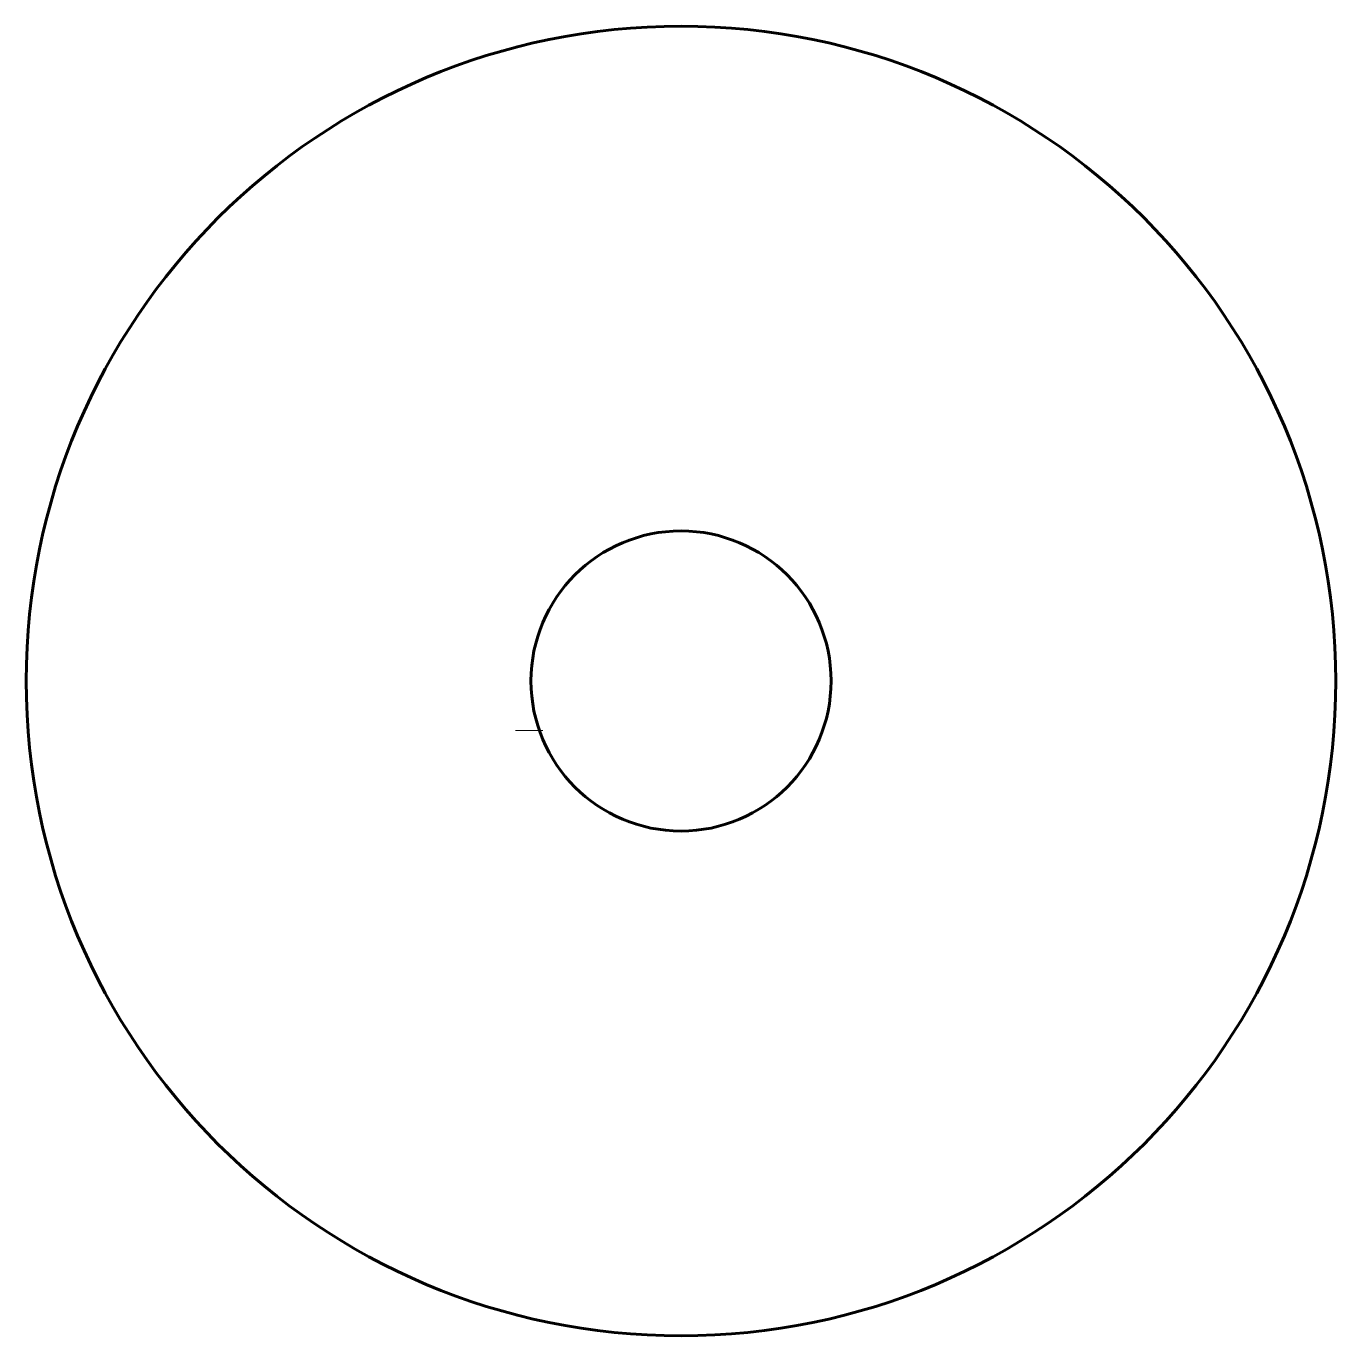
# Model space of a CAD drawing. Header units: millimetres. Extents: x -18.9 to 29.1, y -22.2 to 25.8.
import ezdxf

# ---------------------------------------------------------------- set-up
doc = ezdxf.new("R2010")
doc.units = ezdxf.units.MM
doc.linetypes.add('K5LT_BASIC', pattern=[0])
doc.linetypes.add('K5LT_THIN', pattern=[0])
doc.layers.add('Системный слой', color=7, linetype='Continuous')

msp = doc.modelspace()

# ---------------------------------------------------------------- linework, layer by layer
at = {"layer": 'Системный слой', "color": 7, "linetype": 'K5LT_THIN', "lineweight": 18}
msp.add_line((0, 0), (-1, 0), dxfattribs=at)
at = {"layer": 'Системный слой', "color": 5, "linetype": 'K5LT_BASIC', "lineweight": 60, "true_color": 0x0000ff}
for radius in [24, 5.5]:
    msp.add_circle((5.062, 1.819), radius, dxfattribs=at)

doc.saveas('drawing.dxf')
